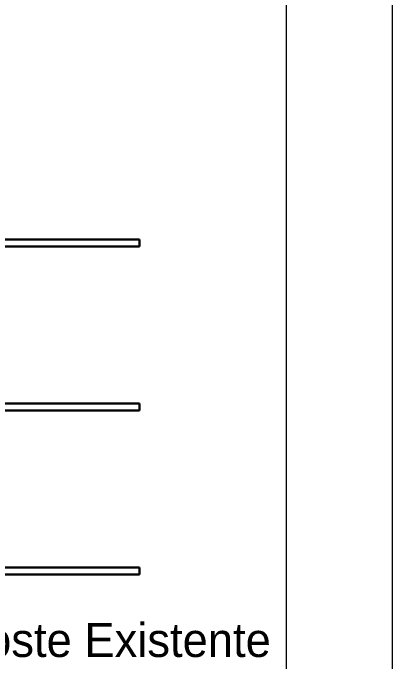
# Model space of a CAD drawing. Header units: millimetres. Extents: x 3006 to 6000, y 1661 to 3774.
# Drawn here: x 4737.22 to 4742.66, y 1913.61 to 1922.77 of the extents above; entities that cross this region are included whole.
import ezdxf

# ---------------------------------------------------------------- set-up
doc = ezdxf.new("R2010")
doc.units = ezdxf.units.MM
doc.header["$LTSCALE"] = 10
doc.layers.add('.30', color=50, linetype='Continuous', lineweight=30)
doc.layers.add('COTAS', color=230, linetype='Continuous', lineweight=15)
doc.layers.add('Escrita', color=34, linetype='Continuous')
doc.styles.add('Texto Wilian', font='himalaya.ttf')
doc.dimstyles.new('Cota 1-200 Exter WMJ', dxfattribs={"dimtxt": 0.32, "dimasz": 0.13, "dimexe": 0.05, "dimexo": 0.3, "dimgap": 0.03, "dimtad": 1, "dimzin": 1, "dimtxsty": 'Texto Wilian', "dimblk": 'BOXFILLED', "dimcen": 0, "dimclrd": 230, "dimclre": 230, "dimclrt": 104, "dimazin": 0, "dimtfac": 1, "dimtix": 1, "dimtmove": 0, "dimatfit": 3, "dimfxl": 0.4, "dimfxlon": 1, "dimlwd": 20, "dimarcsym": 2})

# ---------------------------------------------------------------- blocks, each defined once
blk = doc.blocks.new('_BoxFilled')
at = {"color": 0, "linetype": 'ByBlock', "lineweight": -2}
blk.add_line((-0.5, 0), (-1, 0), dxfattribs=at)
at = {"color": 0, "linetype": 'ByBlock'}
blk.add_solid([(-0.5, 0.5), (0.5, 0.5), (-0.5, -0.5), (0.5, -0.5)], dxfattribs=at)
blk = doc.blocks.new('*D827')
at = {"layer": 'COTAS', "color": 230, "lineweight": -2, "ltscale": 10, "transparency": 16777216}
for p, q in [((4740.6899, 1932.7725), (4741.1399, 1932.7725)), ((4740.6899, 1832.7489), (4741.1399, 1832.7489))]:
    blk.add_line(p, q, dxfattribs=at)
at = {"layer": 'COTAS', "color": 230, "linetype": 'Continuous', "lineweight": 20, "ltscale": 10, "transparency": 16777216}
blk.add_line((4741.0899, 1832.8789), (4741.0899, 1932.6425), dxfattribs=at)
at = {"layer": 'Defpoints', "color": 0, "ltscale": 10, "transparency": 16777216}
for p in [(4739.9011, 1932.7725), (4741.0899, 1932.7725), (4734.4041, 1832.7489)]:
    blk.add_point(p, dxfattribs=at)
at = {"layer": 'COTAS', "color": 230, "lineweight": 20, "ltscale": 10, "transparency": 16777216, "xscale": 0.13, "yscale": 0.13, "zscale": 0.13}
for p, rotation in [((4741.0899, 1932.7725), 90), ((4741.0899, 1832.7489), 270)]:
    blk.add_blockref('_BoxFilled', p, dxfattribs=dict(at, rotation=rotation))
at = {"layer": 'COTAS', "color": 104, "ltscale": 10, "transparency": 16777216, "insert": (4740.8606, 1882.7607), "char_height": 0.32, "attachment_point": 5, "rotation": 90, "style": 'Texto Wilian'}
blk.add_mtext('100,02', dxfattribs=at)
blk = doc.blocks.new('*D828')
at = {"layer": 'COTAS', "color": 230, "lineweight": -2, "ltscale": 10, "transparency": 16777216}
for p, q in [((4742.1902, 1932.7725), (4742.6402, 1932.7725)), ((4742.1902, 1827.7489), (4742.6402, 1827.7489))]:
    blk.add_line(p, q, dxfattribs=at)
at = {"layer": 'COTAS', "color": 230, "linetype": 'Continuous', "lineweight": 20, "ltscale": 10, "transparency": 16777216}
blk.add_line((4742.5902, 1827.8789), (4742.5902, 1932.6425), dxfattribs=at)
at = {"layer": 'Defpoints', "color": 0, "ltscale": 10, "transparency": 16777216}
for p in [(4739.9011, 1932.7725), (4742.5902, 1932.7725), (4735.1541, 1827.7489)]:
    blk.add_point(p, dxfattribs=at)
at = {"layer": 'COTAS', "color": 230, "lineweight": 20, "ltscale": 10, "transparency": 16777216, "xscale": 0.13, "yscale": 0.13, "zscale": 0.13}
for p, rotation in [((4742.5902, 1932.7725), 90), ((4742.5902, 1827.7489), 270)]:
    blk.add_blockref('_BoxFilled', p, dxfattribs=dict(at, rotation=rotation))
at = {"layer": 'COTAS', "color": 104, "ltscale": 10, "transparency": 16777216, "insert": (4742.3609, 1880.2607), "char_height": 0.32, "attachment_point": 5, "rotation": 90, "style": 'Texto Wilian'}
blk.add_mtext('105,02', dxfattribs=at)

msp = doc.modelspace()

# ---------------------------------------------------------------- linework, layer by layer
at = {"layer": '.30', "color": 50, "lineweight": 30}
for p, q in [((4734.0079, 1919.571), (4739.008, 1919.571)), ((4739.008, 1919.571), (4739.008, 1919.471)), ((4739.008, 1919.471), (4734.1079, 1919.471)), ((4734.1079, 1917.2519), (4739.008, 1917.2519)), ((4739.008, 1917.2519), (4739.008, 1917.1518)), ((4739.008, 1917.1518), (4734.1079, 1917.1518)), ((4734.1079, 1914.9327), (4739.008, 1914.9327)), ((4739.008, 1914.9327), (4739.008, 1914.8327)), ((4739.008, 1914.8327), (4734.1079, 1914.8327))]:
    msp.add_line(p, q, dxfattribs=at)

# ---------------------------------------------------------------- texts
at = {"layer": 'Escrita', "style": 'Texto Wilian'}
msp.add_text('Poste Existente ', height=0.48, dxfattribs=at).set_placement((4736.4087, 1913.6649))

# ---------------------------------------------------------------- dimensions: what is measured, and where the dimension line sits
at = {"layer": 'COTAS', "ltscale": 10}
for base, p1, picture, middle in [((4741.0899, 1932.7725), (4734.4041, 1832.7489), '*D827', (4740.8606, 1882.7607)), ((4742.5902, 1932.7725), (4735.1541, 1827.7489), '*D828', (4742.3609, 1880.2607))]:
    dim = msp.add_linear_dim(base=base, p1=p1, p2=(4739.9011, 1932.7725), angle=90, dimstyle='Cota 1-200 Exter WMJ', dxfattribs=at)
    dim.commit()
    dim.dimension.update_dxf_attribs({"geometry": picture, "text_midpoint": middle})

doc.saveas('drawing.dxf')
